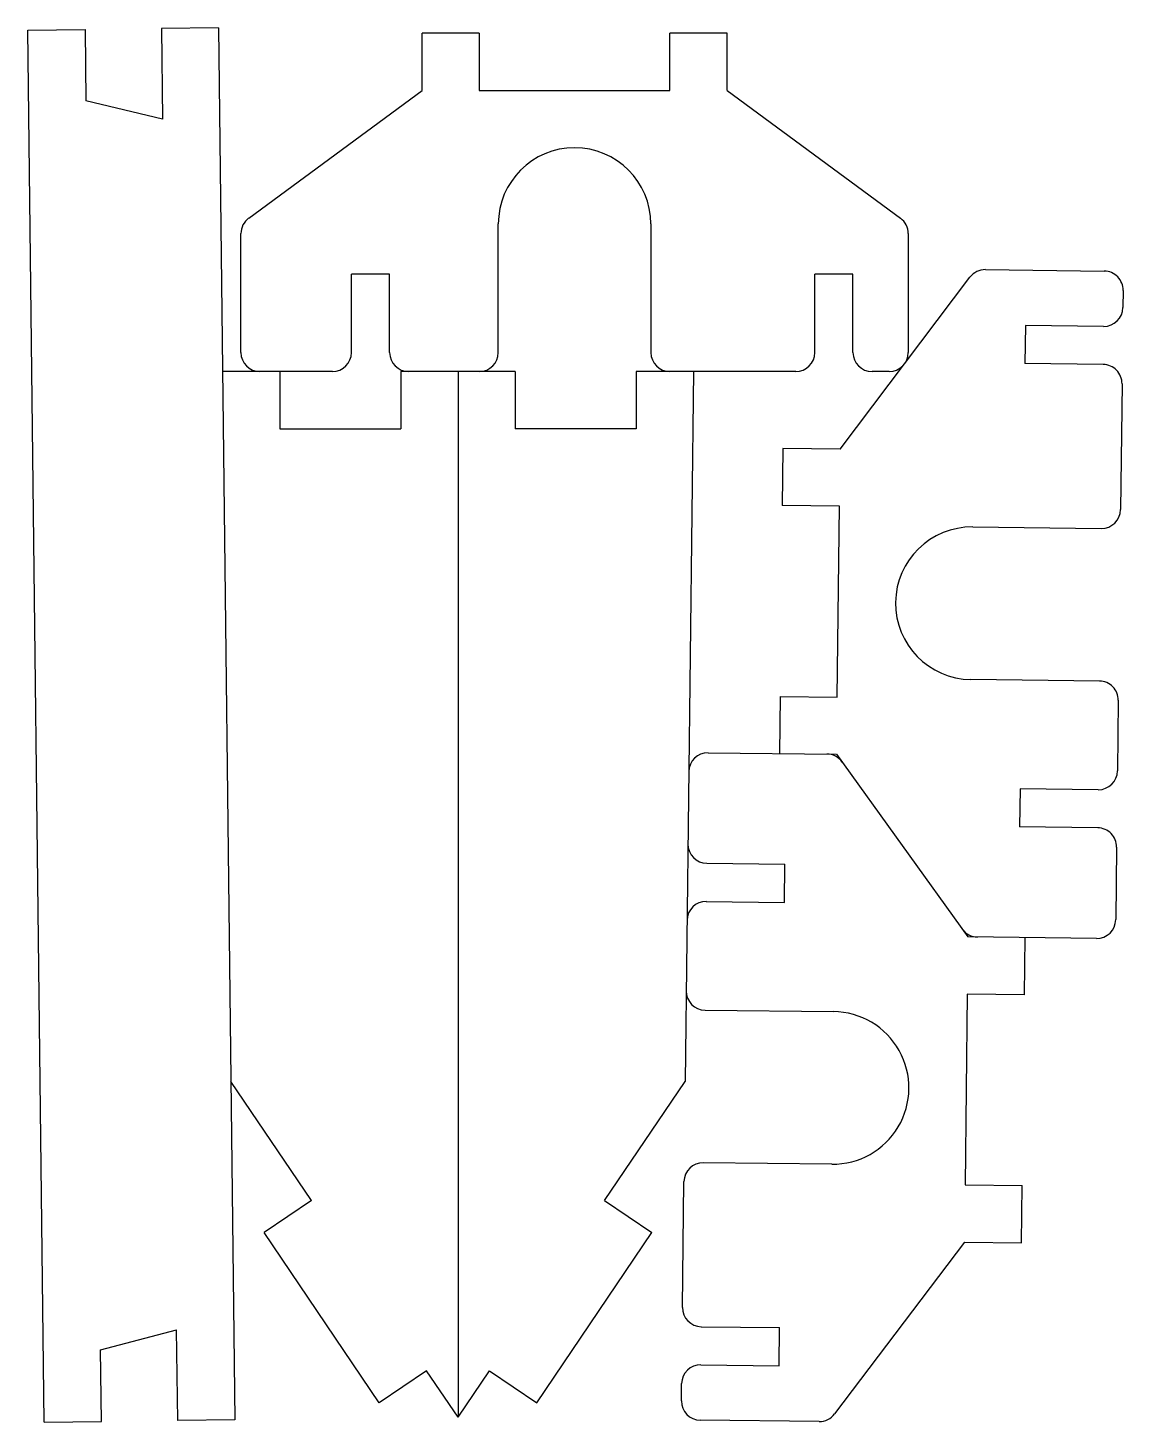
# Model space of a CAD drawing. Header units: millimetres. Extents: x 450 to 738, y -716 to -350.
import ezdxf

# ---------------------------------------------------------------- set-up
doc = ezdxf.new("R2010")
doc.units = ezdxf.units.MM

msp = doc.modelspace()

# ---------------------------------------------------------------- linework, layer by layer
at = {"color": 7, "linetype": 'Continuous', "lineweight": 25}
for p, q in [((450.37, -351.02), (465.37, -350.84)), ((465.37, -350.84), (465.59, -369.59)), ((500.37, -350.43), (485.37, -350.61)), ((485.37, -350.61), (485.65, -374.36)), ((500.37, -350.43), (504.65, -715.41)), ((454.65, -715.99), (450.37, -351.02)), ((553.73, -366.85), (553.73, -351.85)), ((568.73, -351.85), (553.73, -351.85)), ((568.73, -351.85), (568.73, -366.85)), ((618.73, -366.85), (618.73, -351.85)), ((633.73, -351.85), (618.73, -351.85)), ((633.73, -366.85), (633.73, -351.85)), ((508.27, -400.35), (553.73, -366.85)), ((568.73, -366.85), (618.73, -366.85)), ((633.73, -366.85), (679.2, -400.35)), ((485.65, -374.36), (465.59, -369.59)), ((573.73, -435.55), (573.73, -401.85)), ((613.73, -401.85), (613.73, -435.55)), ((506.23, -435.55), (506.23, -404.37)), ((681.23, -404.37), (681.23, -435.55)), ((545.23, -415.05), (535.23, -415.05)), ((535.23, -435.55), (535.23, -415.05)), ((545.23, -435.55), (545.23, -415.05)), ((666.73, -415.05), (656.73, -415.05)), ((656.73, -435.55), (656.73, -415.05)), ((663.37, -460.88), (697.4, -415.81)), ((666.73, -435.55), (666.73, -415.05)), ((701.45, -413.82), (732.62, -414.19)), ((737.56, -419.25), (737.51, -423.75)), ((711.95, -428.45), (711.83, -438.45)), ((732.45, -428.69), (711.95, -428.45)), ((732.33, -438.69), (711.83, -438.45)), ((530.23, -440.55), (501.43, -440.55)), ((516.43, -440.55), (516.43, -455.55)), ((578.16, -440.55), (548.16, -440.55)), ((548.16, -440.55), (548.16, -455.55)), ((563.16, -440.55), (563.16, -714.72)), ((578.16, -440.55), (578.16, -455.55)), ((651.73, -440.55), (609.9, -440.55)), ((609.9, -440.55), (609.9, -455.55)), ((624.9, -440.55), (622.72, -626.65)), ((676.23, -440.55), (671.73, -440.55)), ((737.27, -443.75), (736.89, -476.74)), ((516.43, -455.55), (548.16, -455.55)), ((609.9, -455.55), (578.16, -455.55)), ((648.37, -460.7), (648.19, -475.7)), ((663.37, -460.88), (648.37, -460.7)), ((663.19, -475.88), (648.19, -475.7)), ((662.6, -525.88), (663.19, -475.88)), ((698.13, -481.29), (731.83, -481.68)), ((731.36, -521.68), (697.66, -521.29)), ((647.61, -525.7), (647.43, -540.7)), ((647.61, -525.7), (662.6, -525.88)), ((736.3, -526.74), (736.08, -545.24)), ((628.73, -540.48), (662.43, -540.87)), ((662.43, -540.87), (696.87, -588.78)), ((710.53, -549.94), (710.41, -559.94)), ((731.02, -550.18), (710.53, -549.94)), ((730.91, -560.18), (710.41, -559.94)), ((735.85, -565.24), (735.63, -584.24)), ((628.39, -569.48), (648.89, -569.72)), ((648.77, -579.72), (648.89, -569.72)), ((628.27, -579.48), (648.77, -579.72)), ((730.57, -589.18), (696.87, -588.78)), ((711.69, -603.96), (711.87, -588.96)), ((696.69, -603.78), (696.11, -653.78)), ((711.69, -603.96), (696.69, -603.78)), ((627.94, -607.97), (661.64, -608.37)), ((524.76, -657.92), (503.61, -626.65)), ((601.57, -657.92), (622.72, -626.65)), ((661.17, -648.37), (627.47, -647.97)), ((622.03, -685.91), (622.41, -652.91)), ((696.11, -653.78), (711.11, -653.95)), ((710.93, -668.95), (711.11, -653.95)), ((524.76, -657.92), (512.33, -666.32)), ((601.57, -657.92), (614, -666.32)), ((542.49, -710.92), (512.33, -666.32)), ((583.84, -710.92), (614, -666.32)), ((695.93, -668.78), (661.9, -713.85)), ((695.93, -668.78), (710.93, -668.95)), ((469.43, -697.07), (489.37, -691.84)), ((489.65, -715.58), (489.37, -691.84)), ((626.97, -690.97), (647.46, -691.21)), ((647.35, -701.21), (647.46, -691.21)), ((469.65, -715.82), (469.43, -697.07)), ((626.85, -700.97), (647.35, -701.21)), ((554.91, -702.52), (542.49, -710.92)), ((563.16, -714.72), (554.91, -702.52)), ((563.16, -714.72), (571.42, -702.52)), ((571.42, -702.52), (583.84, -710.92)), ((621.74, -710.41), (621.79, -705.91)), ((454.65, -715.99), (469.65, -715.82)), ((504.65, -715.41), (489.65, -715.58)), ((657.85, -715.83), (626.68, -715.47))]:
    msp.add_line(p, q, dxfattribs=at)
for centre, radius, start, end in [((593.73, -401.85), 20, 0, 180), ((511.23, -404.37), 5, 126.3844, 180), ((676.23, -404.37), 5, 0, 53.6156), ((701.39, -418.82), 5, 89.3279, 142.9436), ((732.56, -419.19), 5, 359.3279, 89.3279), ((732.51, -423.69), 5, 269.3279, 359.3279), ((511.23, -435.55), 5, 180, 270), ((530.23, -435.55), 5, 270, 0), ((550.23, -435.55), 5, 180, 270), ((568.73, -435.55), 5, 270, 0), ((618.73, -435.55), 5, 180, 270), ((651.73, -435.55), 5, 270, 0), ((671.73, -435.55), 5, 180, 270), ((676.23, -435.55), 5, 270, 0), ((732.27, -443.69), 5, 359.3279, 89.3279), ((731.89, -476.68), 5, 269.3279, 359.3279), ((697.9, -501.29), 20, 89.3279, 269.3279), ((731.3, -526.68), 5, 359.3279, 89.3279), ((628.67, -545.48), 5, 89.3279, 179.3279), ((659.84, -545.84), 5, 35.7123, 89.3279), ((731.08, -545.18), 5, 269.3279, 359.3279), ((730.85, -565.18), 5, 359.3279, 89.3279), ((628.45, -564.48), 5, 179.3279, 269.3279), ((628.22, -584.48), 5, 89.3279, 179.3279), ((730.63, -584.18), 5, 269.3279, 359.3279), ((699.45, -583.81), 5, 215.7123, 269.3279), ((628, -602.97), 5, 179.3279, 269.3279), ((661.4, -628.37), 20, 269.3279, 89.3279), ((627.41, -652.97), 5, 89.3279, 179.3279), ((627.02, -685.97), 5, 179.3279, 269.3279), ((626.79, -705.97), 5, 89.3279, 179.3279), ((626.74, -710.47), 5, 179.3279, 269.3279), ((657.91, -710.83), 5, 269.3279, 322.9436)]:
    msp.add_arc(centre, radius, start, end, dxfattribs=at)

doc.saveas('drawing.dxf')
